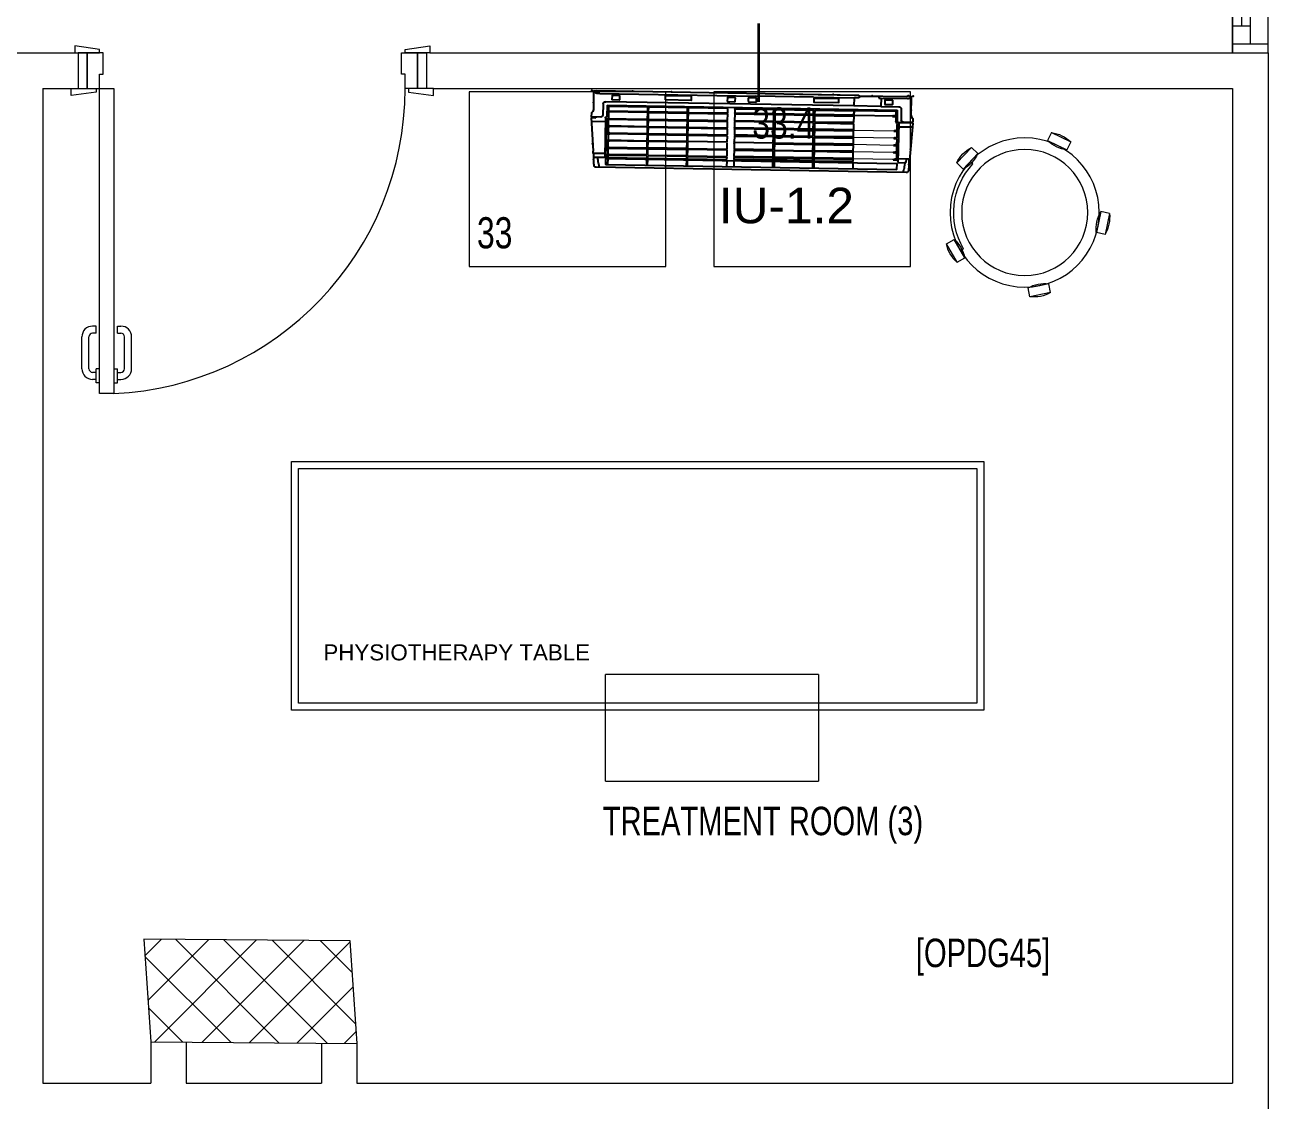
# Model space of a CAD drawing. Header units: millimetres. Extents: x -160614 to 59925, y -157025 to 0.
# Drawn here: x -112679 to -109152, y -101840 to -98811 of the extents above; entities that cross this region are included whole.
import ezdxf

# ---------------------------------------------------------------- set-up
doc = ezdxf.new("R2010")
doc.units = ezdxf.units.MM
doc.header["$LTSCALE"] = 8
doc.linetypes.add('DASHED', pattern=[19.05, 12.7, -6.35])
doc.layers.get('0').update_dxf_attribs({"color": 9, "lineweight": 5})
for name, color, linetype, lineweight in [('72_EGR_BASE_TEXT', 9, 'Continuous', 5), ('72_EGR_EQP_TAG', 9, 'Continuous', 5), ('Aluminum', 9, 'Continuous', 5), ('C-HYDR-CTCH', 9, 'Continuous', 5), ('Hatch', 9, 'Continuous', 5), ('LOADING', 9, 'Continuous', 5), ('Structure', 9, 'Continuous', 5), ('Walls', 9, 'Continuous', 5), ('Wooden Joinery', 9, 'Continuous', 5)]:
    doc.layers.add(name, color=color, linetype=linetype, lineweight=lineweight)
for name, color, linetype in [('A-Wall-cmu-patt', 9, 'Continuous'), ('DVM_INDOOR', 9, 'Continuous'), ('DVM_UNIT_BP', 9, 'Continuous'), ('DVM_UNIT_DP', 9, 'Continuous'), ('DVM_UNIT_LP', 9, 'Continuous'), ('REF', 42, 'Continuous')]:
    doc.layers.add(name, color=color, linetype=linetype)
doc.layers.get('0').off()
doc.layers.get('0').freeze()
doc.styles.add('ARIAL', font='arial.ttf')
doc.styles.add('list_ghTextstyle', font='romans.shx', dxfattribs={"height": 0.25})
doc.styles.add('X3G_ENTITY_257CFD', font='swisscl.ttf', dxfattribs={"height": 200})
doc.styles.add('X3G_ENTITY_2587EA', font='swisscl.ttf', dxfattribs={"height": 200})
doc.styles.add('X3G_ENTITY_258862', font='swisscl.ttf', dxfattribs={"height": 200})

# ---------------------------------------------------------------- blocks, each defined once
blk = doc.blocks.new('door1700')
at = {"layer": 'Aluminum', "linetype": 'DASHED', "ltscale": 300}
for p, q in [((34940, 89347.9), (35541, 89949)), ((36640, 89347.9), (36039, 89949)), ((34940, 89347.9), (35541, 88746.9)), ((36640, 89347.9), (36039, 88746.9))]:
    blk.add_line(p, q, dxfattribs=at)
at = {"layer": 'Aluminum'}
for p, q in [((34915, 89422.9), (34590, 89422.9)), ((34615, 89422.9), (34615, 89322.9)), ((34865, 89422.9), (34865, 89322.9)), ((34915, 89422.9), (34915, 89322.9)), ((36990, 89422.9), (36665, 89422.9)), ((36665, 89422.9), (36665, 89322.9)), ((36715, 89422.9), (36715, 89322.9)), ((36965, 89422.9), (36965, 89322.9)), ((34865, 89372.9), (34615, 89372.9)), ((34665, 89372.9), (34665, 89322.9)), ((34815, 89372.9), (34815, 89322.9)), ((36665, 89372.9), (34915, 89372.9)), ((34940, 89372.9), (34940, 89322.9)), ((35040, 89372.9), (35040, 89322.9)), ((35690, 89372.9), (35690, 89322.9)), ((35790, 89372.9), (35790, 89322.9)), ((35890, 89372.9), (35890, 89322.9)), ((36540, 89372.9), (36540, 89322.9)), ((36640, 89372.9), (36640, 89322.9)), ((36715, 89372.9), (36965, 89372.9)), ((36765, 89372.9), (36765, 89322.9)), ((36915, 89372.9), (36915, 89322.9)), ((34815, 89347.9), (34665, 89347.9)), ((35690, 89347.9), (35040, 89347.9)), ((35890, 89347.9), (36540, 89347.9)), ((36765, 89347.9), (36915, 89347.9)), ((36990, 89322.9), (34590, 89322.9)), ((34590, 89322.9), (36990, 89322.9))]:
    blk.add_line(p, q, dxfattribs=at)
at = {"layer": 'Aluminum', "linetype": 'DASHED', "ltscale": 300}
for centre, start, end in [((34940, 89347.9), 315, 45), ((36640, 89347.9), 135, 225)]:
    blk.add_arc(centre, 850, start, end, dxfattribs=at)
blk = doc.blocks.new('A$C72370EFE')
at = {"layer": 'Wooden Joinery'}
for p, q in [((-0.01, -0.03), (-0.01, -0.07)), ((0, -0.03), (-0.01, -0.03)), ((0.04, -0.03), (0.05, -0.03)), ((0.05, -0.03), (0.05, -0.07)), ((-0.05, -0.07), (-0.05, -0.16)), ((-0.03, -0.07), (-0.03, -0.16)), ((-0.01, -0.04), (-0.02, -0.04)), ((-0.01, -0.06), (-0.02, -0.06)), ((0, -0.07), (-0.01, -0.07)), ((0.04, -0.07), (0.05, -0.07)), ((0.05, -0.04), (0.06, -0.04)), ((0.05, -0.06), (0.06, -0.06)), ((0.07, -0.07), (0.07, -0.16)), ((0.09, -0.07), (0.09, -0.16)), ((-0.01, -0.17), (-0.02, -0.17)), ((-0.01, -0.17), (-0.01, -0.19)), ((0.05, -0.17), (0.06, -0.17)), ((0.05, -0.17), (0.05, -0.19)), ((-0.01, -0.19), (-0.02, -0.19)), ((0.05, -0.19), (0.06, -0.19))]:
    blk.add_line(p, q, dxfattribs=at)
for centre, radius, start, end in [((-0.02, -0.07), 0.03, 90, 180), ((-0.02, -0.07), 0.01, 90, 180), ((0.06, -0.07), 0.03, 0, 90), ((0.06, -0.07), 0.01, 0, 90), ((-0.02, -0.16), 0.03, 180, 270), ((-0.02, -0.16), 0.01, 180, 270), ((0.06, -0.16), 0.01, 270, 0), ((0.06, -0.16), 0.03, 270, 0)]:
    blk.add_arc(centre, radius, start, end, dxfattribs=at)
blk = doc.blocks.new('A$C5DAD61B4')
at = {"layer": 'Wooden Joinery'}
for points in [[(80, 959.1), (80, 969.1), (10, 979.1), (10, 959.1)], [(940, 959.1), (940, 969.1), (1010, 979.1), (1010, 959.1)], [(70, 859.1), (70, 849.1), (0, 839.1), (0, 859.1)], [(120, 859.1), (120, 0), (80, 0), (80, 859.1)], [(950, 859.1), (950, 849.1), (1020, 839.1), (1020, 859.1)]]:
    blk.add_lwpolyline(points, close=True, dxfattribs=at)
for points in [[(45, 859.1), (45, 959.1), (20, 959.1), (20, 859.1), (45, 859.1)], [(45, 859.1), (80, 859.1), (80, 899.1), (90, 899.1), (90, 959.1), (45, 959.1), (45, 859.1)], [(975, 859.1), (940, 859.1), (940, 899.1), (930, 899.1), (930, 959.1), (975, 959.1), (975, 859.1)], [(975, 859.1), (975, 959.1), (1000, 959.1), (1000, 859.1), (975, 859.1)]]:
    blk.add_lwpolyline(points, dxfattribs=at)
blk.add_arc((80, 859.1), 860, 272.666, 0, dxfattribs=at)
at = {"layer": 'Wooden Joinery', "xscale": 999.9999999998854, "yscale": 999.9999999998854, "zscale": 999.9999999998854, "rotation": 180}
blk.add_blockref('A$C72370EFE', (120, 0), dxfattribs=at)
blk = doc.blocks.new('A$C47696aed')
at = {"layer": 'Hatch'}
h = blk.add_hatch(dxfattribs=at)
h.set_pattern_fill('ANSI37', color=256, scale=30)
h.paths.add_polyline_path([(50952.7, 21917.9), (50348.7, 21909.7), (50352.6, 21621.3), (50956.6, 21629.5)])
h.paths.add_polyline_path([(43791.9, 21910.1), (43208.4, 21904.7), (43188.5, 21613.3), (43772, 21618.7)])
h.paths.add_polyline_path([(29414.9, 21902.8), (28815.8, 21898.7), (28810.1, 21605.6), (29409.2, 21609.7)])
h.paths.add_polyline_path([(36600.2, 21904.9), (35999, 21897.4), (35990.7, 21611.8), (36591.9, 21619.3)])
h.paths.add_polyline_path([(22195.7, 21912), (21589.3, 21890.2), (21603.8, 21597.6), (22210.2, 21619.5)])
h.paths.add_polyline_path([(15459.1, 21901.7), (14237.2, 21925.6), (14230.7, 21629.5), (15452.7, 21605.5)])
h.paths.add_polyline_path([(15473.2, 14701.6), (14258.2, 14685.8), (14244.7, 14393.4), (15459.7, 14409.1)])
h.paths.add_polyline_path([(15447.1, 7508.4), (14244, 7492.4), (14238.3, 7199.4), (15441.4, 7215.3)])
h.paths.add_polyline_path([(15465.6, 309.7), (14269, 298.3), (14271.8, 3.8), (15468.5, 15.2)])
h.paths.add_polyline_path([(7830.6, 311.8), (7227.1, 308.1), (7237.7, 22.6), (7841.3, 26.3)])
h.paths.add_polyline_path([(7815.2, 7509.8), (7218.4, 7511.4), (7218.2, 7210.2), (7815.1, 7208.6)])
h.paths.add_polyline_path([(7825.1, 14699.4), (7205.8, 14700.6), (7195.2, 14397.6), (7814.5, 14396.4)])
h.paths.add_polyline_path([(7801.7, 21878.7), (7201.1, 21893.2), (7197.5, 21603.6), (7798.1, 21589.1)])
h.paths.add_polyline_path([(602.6, 21876.9), (0, 21899.6), (1.9, 21611.2), (604.5, 21588.5)])
h.paths.add_polyline_path([(610.4, 7498.6), (8.3, 7491.6), (11.7, 7200), (613.7, 7206.9)])
h.paths.add_polyline_path([(627.9, 303.9), (29.5, 302.9), (34.3, 2.3), (632.7, 3.3)])
h.paths.add_polyline_path([(22214.6, 317.2), (21608.9, 304.3), (21614.6, 3.1), (22220.3, 16)])
h.paths.add_polyline_path([(22208.1, 7509.7), (21613.7, 7492.1), (21615.8, 7195.5), (22210.2, 7213.1)])
h.paths.add_polyline_path([(22199.3, 14717.7), (21600.4, 14710), (21604.4, 14409.9), (22203.4, 14417.6)])
h.paths.add_polyline_path([(29399.7, 14702.4), (28797.7, 14707.1), (28802, 14415), (29403.9, 14410.3)])
h.paths.add_polyline_path([(29403.4, 7519.8), (28799.6, 7502.2), (28813, 7202.1), (29413.1, 7223.2)])
h.paths.add_polyline_path([(29419.5, 303.8), (28815.7, 310.4), (28813.3, 24.7), (29417.2, 18.1)])
h.paths.add_polyline_path([(36618, 314.2), (36020.7, 299.7), (36029.7, 0), (36627, 14.6)])
h.paths.add_polyline_path([(36610.7, 7502.6), (36009.5, 7504.5), (36010.6, 7207.3), (36611.9, 7205.4)])
h.paths.add_polyline_path([(36574.3, 14706.4), (35993.4, 14711.1), (36013.1, 14421.3), (36594, 14416.6)])
h.paths.add_polyline_path([(43777.6, 14705.7), (43180, 14719.4), (43182, 14427.5), (43779.6, 14413.8)])
h.paths.add_polyline_path([(43778.6, 7507.1), (43210.2, 7499.5), (43212, 7205.4), (43780.5, 7213)])
h.paths.add_polyline_path([(43815.7, 310), (43210.4, 307.3), (43211.8, 2.8), (43817, 5.4)])
h.paths.add_polyline_path([(50989.9, 309.5), (50401.9, 325.5), (50388.7, 18.3), (50976.7, 2.3)])
h.paths.add_polyline_path([(50974.1, 7508.9), (50370.9, 7510), (50368.9, 7213.4), (50972.2, 7212.3)])
at = {"layer": 'C-HYDR-CTCH', "color": 4, "flags": 128}
blk.add_lwpolyline([(35993.4, 14711.1), (36013.1, 14421.3), (36594, 14416.6), (36574.3, 14706.4), (35993.4, 14711.1)], dxfattribs=at)
blk = doc.blocks.new('stool')
at = {"layer": 'LOADING', "extrusion": (-2.75759e-10, 1.16581e-09, -1)}
for p, q in [((-948652.5, -390196.8, 0), (-948663.4, -390219.3, 0)), ((-948652.5, -390196.8, 0), (-948598.5, -390222.9, 0)), ((-948878.2, -390238.5, 0), (-948919.5, -390282, 0)), ((-948860.1, -390255.8, 0), (-948878.2, -390238.5, 0)), ((-948663.4, -390219.3, 0), (-948609.4, -390245.4, 0)), ((-948598.5, -390222.9, 0), (-948609.4, -390245.4, 0)), ((-948860.1, -390255.8, 0), (-948901.4, -390299.3, 0)), ((-948873.9, -390285, 0), (-948881.2, -390278.1, 0)), ((-948901.4, -390299.3, 0), (-948919.5, -390282, 0)), ((-948513.8, -390419.2, 0), (-948526.3, -390477.8, 0)), ((-948489.4, -390424.4, 0), (-948513.8, -390419.2, 0)), ((-948489.4, -390424.4, 0), (-948501.9, -390483.1, 0)), ((-948501.9, -390483.1, 0), (-948526.3, -390477.8, 0)), ((-948948.3, -390509.7, 0), (-948926.6, -390497.2, 0)), ((-948918.5, -390561.7, 0), (-948948.3, -390509.7, 0)), ((-948896.8, -390549.3, 0), (-948926.6, -390497.2, 0)), ((-948900.1, -390523.6, 0), (-948908.7, -390528.7, 0)), ((-948918.5, -390561.7, 0), (-948896.8, -390549.3, 0)), ((-948659.8, -390622.4, 0), (-948718.7, -390634, 0)), ((-948655, -390646.9, 0), (-948659.8, -390622.4, 0)), ((-948713.9, -390658.5, 0), (-948718.7, -390634, 0)), ((-948655, -390646.9, 0), (-948713.9, -390658.5, 0))]:
    blk.add_line(p, q, dxfattribs=at)
for radius in [210, 177.5]:
    blk.add_circle((948728, -390421.7, 0), radius, dxfattribs=at)
for centre, radius, start, end in [((948663.6, -390288.6, 0), 92.5, 96.8567, 134.706), ((948835.4, -390320.6, 0), 92.5, 24.6225, 62.4718), ((948598.3, -390153.6, 0), 92.5, 276.8567, 314.706), ((948944.1, -390217.2, 0), 92.5, 204.6225, 242.4718), ((948728, -390421.7, 0), 200, 329.385, 43.147), ((948434.5, -390466.8, 0), 92.5, 353.1232, 30.9725), ((948581.2, -390435.5, 0), 92.5, 173.1232, 210.9725), ((948857.4, -390492.2, 0), 92.5, 311.2934, 349.1427), ((948987.6, -390566.7, 0), 92.5, 131.2934, 169.1427), ((948672.4, -390714, 0), 92.5, 59.9688, 97.8181), ((948701.3, -390566.9, 0), 92.5, 239.9688, 277.8181)]:
    blk.add_arc(centre, radius, start, end, dxfattribs=at)
blk = doc.blocks.new('H.A.2.3_Second Floor Plan$0$A$C64EB3589')
for p, q in [((-1106.9, 923.8, -10), (-506.9, 923.8, -10)), ((-1106.9, 923.8, -10), (-1106.9, 623.8, -10)), ((-506.9, 623.8, -10), (-506.9, 923.8, -10)), ((-506.9, 623.8, -10), (-1106.9, 623.8, -10))]:
    blk.add_line(p, q)
at = {"elevation": -10}
for points in [[(-1990.9, 23.8), (-40.9, 23.8), (-40.9, 723.8), (-1990.9, 723.8)], [(-1990.9, 23.8), (-40.9, 23.8), (-40.9, 723.8), (-1990.9, 723.8)], [(-1990.9, 23.8), (-40.9, 23.8), (-40.9, 723.8), (-1990.9, 723.8)], [(-1990.9, 23.8), (-40.9, 23.8), (-40.9, 723.8), (-1990.9, 723.8)], [(-1970.9, 43.8), (-60.9, 43.8), (-60.9, 703.8), (-1970.9, 703.8)], [(-1970.9, 43.8), (-60.9, 43.8), (-60.9, 703.8), (-1970.9, 703.8)], [(-1970.9, 43.8), (-60.9, 43.8), (-60.9, 703.8), (-1970.9, 703.8)], [(-1970.9, 43.8), (-60.9, 43.8), (-60.9, 703.8), (-1970.9, 703.8)]]:
    blk.add_lwpolyline(points, close=True, dxfattribs=at)
blk = doc.blocks.new('ELECTROTHERAPY UNIT')
at = {"layer": 'LOADING', "elevation": 0}
blk.add_lwpolyline([(-952367.9, -379387.9), (-952921.6, -379387.9), (-952921.6, -379879.1), (-952367.9, -379879.1)], close=True, dxfattribs=at)
blk = doc.blocks.new('VACUUM THERAPY')
at = {"layer": 'LOADING', "elevation": 0}
blk.add_lwpolyline([(-947952.4, -377824.1), (-947398.7, -377824.1), (-947398.7, -377332.9), (-947952.4, -377332.9)], close=True, dxfattribs=at)
blk = doc.blocks.new('GF1')
at = {"layer": 'Walls', "color": 9}
for p, q in [((-112829.4, -98889.5), (-112529.4, -98889.5)), ((-112529.4, -98889.5), (-112529.4, -98989.5)), ((-111549.4, -98889.5), (-111549.4, -98989.5)), ((-111539.4, -98889.5), (-109179.4, -98889.5)), ((-109179.4, -98889.5), (-109179.4, -102059.5)), ((-109179.4, -98889.5), (-109179.4, -101989.5)), ((-112629.4, -98989.5), (-112529.4, -98989.5)), ((-112629.4, -98989.5), (-112629.4, -101789.5)), ((-111529.4, -98989.5), (-109279.4, -98989.5)), ((-109279.4, -98989.5), (-109279.4, -101789.5)), ((-112325.6, -101673.6, 0), (-112325.6, -101789.5, 0)), ((-112225.6, -101674.4, 0), (-112225.6, -101789.5, 0)), ((-111844.8, -101677.5, 0), (-111844.8, -101789.5, 0)), ((-111744.8, -101678.3, 0), (-111744.8, -101789.5, 0)), ((-112629.4, -101789.5), (-112325.6, -101789.5)), ((-112225.6, -101789.5), (-111844.8, -101789.5)), ((-111744.8, -101789.5), (-109279.4, -101789.5))]:
    blk.add_line(p, q, dxfattribs=at)
at = {"layer": 'Aluminum', "color": 9, "rotation": 270}
blk.add_blockref('door1700', (-198602.3, -61899.5), dxfattribs=at)
at = {"layer": 'LOADING', "color": 9}
for name, p in [('ELECTROTHERAPY UNIT', (841492.6, 280388.9)), ('VACUUM THERAPY', (837212.7, 278333.9, 0)), ('stool', (838863.4, 291082.9, 0))]:
    blk.add_blockref(name, p, dxfattribs=at)
at = {"layer": 'LOADING', "color": 9, "extrusion": (0, 0, -1), "zscale": -1, "rotation": 180}
blk.add_blockref('H.A.2.3_Second Floor Plan$0$A$C64EB3589', (109938.4, -100015.7, -10), dxfattribs=at)
at = {"layer": 'Structure', "color": 9}
blk.add_blockref('A$C47696aed', (-148338.7, -116094.9, 0), dxfattribs=at)
at = {"layer": 'Wooden Joinery', "color": 9}
blk.add_blockref('A$C5DAD61B4', (-112549.4, -99848.6), dxfattribs=at)
at = {"layer": '72_EGR_BASE_TEXT', "color": 9, "char_height": 80, "attachment_point": 2}
for s, insert, style in [('TREATMENT ROOM (3)', (-110601.6, -101011.4), 'X3G_ENTITY_258862'), ('[OPDG45]', (-109981.9, -101382.8), 'X3G_ENTITY_2587EA')]:
    blk.add_mtext(s, dxfattribs=dict(at, insert=insert, style=style))
at = {"layer": '72_EGR_EQP_TAG', "color": 9, "char_height": 87.47, "attachment_point": 2, "style": 'X3G_ENTITY_257CFD'}
for s, insert in [('33.4', (-110544.3, -99043)), ('33', (-111357, -99352))]:
    blk.add_mtext(s, dxfattribs=dict(at, insert=insert))
at = {"layer": 'LOADING', "color": 9, "insert": (-110584.4, -100554.4, 0), "char_height": 45, "width": 1758.975, "attachment_point": 3, "style": 'list_ghTextstyle'}
blk.add_mtext('\\pxqc;{\\fArial|b0|i0|c0|p34;PHYSIOTHERAPY TABLE}', dxfattribs=at)
blk = doc.blocks.new('mmmm')
at = {"layer": 'DVM_INDOOR', "color": 0}
for p, q in [((118.976, -9.253), (118.9859, -9.2529)), ((118.9859, -9.2529), (118.9859, -9.2549)), ((118.9859, -9.2549), (118.9879, -9.2548)), ((118.9859, -9.2775), (118.9859, -9.2549)), ((118.9879, -9.2529), (119.0741, -9.259)), ((118.9879, -9.2548), (118.9879, -9.2529)), ((118.9879, -9.2548), (118.9879, -9.2648)), ((118.9979, -9.2891), (118.9979, -9.2551)), ((118.9199, -9.2661), (118.9184, -9.2661)), ((118.9184, -9.2661), (118.9184, -9.938)), ((118.9199, -9.2661), (118.9254, -9.266)), ((118.9258, -9.2739), (118.9256, -9.2679)), ((118.9258, -9.2739), (118.9258, -9.6742)), ((118.9464, -9.9264), (118.9464, -9.2895)), ((118.9527, -9.283), (118.9809, -9.2825)), ((118.9859, -9.2648), (118.9879, -9.2648)), ((118.9879, -9.2891), (119.09, -9.2892)), ((118.9892, -9.2891), (118.9895, -9.3961)), ((119.0795, -9.289), (119.0797, -9.2602)), ((119.0894, -9.2975), (119.0894, -9.2892)), ((119.09, -9.2892), (119.0901, -9.2615)), ((119.1145, -9.2751), (119.1107, -9.2751)), ((119.115, -10.0634), (119.1149, -9.2675)), ((118.9554, -9.2944), (118.9554, -10.0365)), ((118.9564, -9.2934), (118.9844, -9.2931)), ((118.9589, -9.3963), (118.9589, -9.2975)), ((118.9596, -9.2968), (118.9695, -9.2969)), ((118.9698, -9.2975), (118.9701, -9.3962)), ((118.9724, -9.3963), (118.9724, -9.2975)), ((118.9731, -9.2968), (118.9889, -9.2969)), ((118.9893, -9.2923), (118.9925, -9.2923)), ((118.9919, -9.3963), (118.9919, -9.2975)), ((119.0073, -9.2923), (118.9924, -9.2923)), ((118.9926, -9.2968), (119.0073, -9.2969)), ((119.0077, -9.2975), (119.008, -9.3961)), ((119.008, -9.293), (119.0079, -9.2969)), ((119.0083, -9.301), (119.0098, -9.301)), ((119.0102, -9.293), (119.0102, -9.2961)), ((119.0102, -9.3963), (119.0102, -9.2975)), ((119.0255, -9.2923), (119.0107, -9.2923)), ((119.0109, -9.2968), (119.0256, -9.2969)), ((119.026, -9.2975), (119.0263, -9.3962)), ((119.0262, -9.293), (119.0262, -9.2969)), ((119.0265, -9.301), (119.0284, -9.301)), ((119.0287, -9.3963), (119.0287, -9.2975)), ((119.0288, -9.293), (119.0288, -9.2961)), ((119.0293, -9.2969), (119.0439, -9.2969)), ((119.044, -9.2923), (119.0294, -9.2923)), ((119.0445, -9.2975), (119.0446, -9.3962)), ((119.0446, -9.293), (119.0446, -9.2969)), ((119.045, -9.301), (119.0465, -9.301)), ((119.0469, -9.293), (119.0469, -9.2961)), ((119.047, -9.3963), (119.0471, -9.2971)), ((119.0624, -9.2923), (119.0474, -9.2923)), ((119.0476, -9.2968), (119.0621, -9.2968)), ((119.0628, -9.2975), (119.063, -9.3963)), ((119.0631, -9.293), (119.0631, -9.2969)), ((119.0634, -9.301), (119.065, -9.301)), ((119.0653, -9.293), (119.0653, -9.2961)), ((119.0657, -9.2975), (119.0654, -9.3962)), ((119.066, -9.2968), (119.0808, -9.2969)), ((119.0807, -9.2923), (119.0661, -9.2923)), ((119.0813, -9.3962), (119.0814, -9.2973)), ((119.0814, -9.293), (119.0814, -9.2969)), ((119.0817, -9.301), (119.0833, -9.301)), ((119.0836, -9.2975), (119.0834, -9.2993)), ((119.0838, -9.293), (119.0895, -9.293)), ((119.0838, -9.2961), (119.0838, -9.293)), ((119.0838, -9.2971), (119.0838, -9.2961)), ((119.0895, -9.2961), (119.0838, -9.2961)), ((119.0838, -9.3963), (119.0839, -9.297)), ((119.0843, -9.2968), (119.0886, -9.2968)), ((119.0894, -9.2975), (119.0895, -9.3962)), ((119.0925, -9.2969), (119.1069, -9.2969)), ((118.9589, -9.4983), (118.9589, -9.4003)), ((118.9596, -9.3969), (118.9694, -9.3969)), ((118.9694, -9.3998), (118.9596, -9.3998)), ((118.9701, -9.4005), (118.9701, -9.4982)), ((118.9724, -9.4005), (118.9724, -9.4982)), ((118.9731, -9.3969), (118.9888, -9.3968)), ((118.9888, -9.3997), (118.9731, -9.3998)), ((118.9895, -9.4003), (118.9895, -9.4982)), ((118.9919, -9.4005), (118.9919, -9.4982)), ((118.9926, -9.3969), (119.0073, -9.3968)), ((119.0073, -9.3997), (118.9926, -9.3998)), ((119.008, -9.4003), (119.008, -9.4982)), ((119.0102, -9.4005), (119.0103, -9.4982)), ((119.0109, -9.3969), (119.0256, -9.3968)), ((119.0256, -9.3997), (119.0109, -9.3998)), ((119.0263, -9.4003), (119.0263, -9.4982)), ((119.0287, -9.4005), (119.0287, -9.4982)), ((119.0294, -9.3969), (119.0439, -9.3968)), ((119.0439, -9.3997), (119.0294, -9.3998)), ((119.0446, -9.4983), (119.0446, -9.4003)), ((119.047, -9.4982), (119.047, -9.4005)), ((119.0477, -9.3969), (119.0623, -9.3969)), ((119.0623, -9.3998), (119.0477, -9.3998)), ((119.063, -9.4984), (119.063, -9.4004)), ((119.0654, -9.4005), (119.0654, -9.4982)), ((119.0661, -9.3969), (119.0807, -9.3968)), ((119.0807, -9.3997), (119.0661, -9.3998)), ((119.0814, -9.4003), (119.0813, -9.4983)), ((119.0837, -9.4982), (119.0838, -9.4005)), ((119.0845, -9.3969), (119.0888, -9.3969)), ((119.0888, -9.3998), (119.0845, -9.3998)), ((119.0895, -9.4004), (119.0894, -9.4983)), ((119.093, -9.3969), (119.1074, -9.3968)), ((119.1074, -9.3997), (119.093, -9.3998)), ((118.9589, -9.6014), (118.9589, -9.5025)), ((118.9596, -9.4989), (118.9694, -9.4989)), ((118.9694, -9.5018), (118.9596, -9.5018)), ((118.9701, -9.5025), (118.9701, -9.6015)), ((118.9724, -9.5025), (118.9724, -9.6014)), ((118.9731, -9.4989), (118.9888, -9.4988)), ((118.9888, -9.5017), (118.9731, -9.5018)), ((118.9895, -9.5023), (118.9896, -9.6014)), ((118.9919, -9.5025), (118.9919, -9.6014)), ((118.9926, -9.4989), (119.0073, -9.4988)), ((119.0073, -9.5017), (118.9926, -9.5018)), ((119.008, -9.5023), (119.008, -9.6014)), ((119.0102, -9.5025), (119.0103, -9.6014)), ((119.0109, -9.4989), (119.0256, -9.4988)), ((119.0256, -9.5017), (119.0109, -9.5018)), ((119.0263, -9.5023), (119.0262, -9.6014)), ((119.0287, -9.5025), (119.0288, -9.6014)), ((119.0294, -9.4989), (119.0439, -9.4988)), ((119.0439, -9.5017), (119.0294, -9.5018)), ((119.0447, -9.6014), (119.0446, -9.5023)), ((119.0477, -9.4989), (119.0623, -9.4989)), ((119.0622, -9.5017), (119.0478, -9.5018)), ((119.0629, -9.5023), (119.0629, -9.6013)), ((119.0654, -9.6014), (119.0654, -9.5025)), ((119.0661, -9.4989), (119.0806, -9.4989)), ((119.0806, -9.5017), (119.0661, -9.5018)), ((119.0813, -9.5023), (119.0813, -9.6015)), ((119.0837, -9.5024), (119.0838, -9.6015)), ((119.0844, -9.4988), (119.0887, -9.4988)), ((119.0887, -9.5017), (119.0844, -9.5017)), ((119.0894, -9.5023), (119.0894, -9.6013)), ((119.093, -9.4989), (119.1074, -9.4988)), ((119.1077, -9.5019), (119.093, -9.5018)), ((118.9596, -9.602), (118.9694, -9.602)), ((118.9731, -9.6021), (118.9888, -9.602)), ((118.9926, -9.6021), (119.0073, -9.602)), ((119.011, -9.602), (119.0255, -9.602)), ((119.0295, -9.6021), (119.044, -9.602)), ((119.0478, -9.6021), (119.0623, -9.6021)), ((119.0661, -9.6021), (119.0807, -9.602)), ((119.0845, -9.6021), (119.0887, -9.6021)), ((119.0929, -9.6023), (119.1074, -9.6022)), ((118.9589, -9.6214), (118.9589, -9.7204)), ((118.9596, -9.6208), (118.9694, -9.6208)), ((118.9701, -9.7204), (118.9701, -9.6214)), ((118.9701, -9.7204), (118.9701, -9.6214)), ((118.9724, -9.7204), (118.9724, -9.6215)), ((118.9731, -9.6208), (118.9888, -9.6208)), ((118.9895, -9.7206), (118.9896, -9.6215)), ((118.9919, -9.7204), (118.9919, -9.6215)), ((118.9926, -9.6208), (119.0073, -9.6209)), ((119.008, -9.7205), (119.008, -9.6214)), ((119.0102, -9.7204), (119.0103, -9.6215)), ((119.011, -9.6208), (119.0255, -9.6209)), ((119.0263, -9.7205), (119.0262, -9.6215)), ((119.0288, -9.6214), (119.0287, -9.7204)), ((119.0295, -9.6208), (119.044, -9.6208)), ((119.0447, -9.6214), (119.0446, -9.7205)), ((119.0478, -9.6207), (119.0623, -9.6208)), ((119.0629, -9.7205), (119.0629, -9.6215)), ((119.0654, -9.6214), (119.0654, -9.7203)), ((119.0661, -9.6208), (119.0807, -9.6208)), ((119.0813, -9.7205), (119.0813, -9.6214)), ((119.0837, -9.7204), (119.0838, -9.6214)), ((119.0845, -9.6208), (119.0887, -9.6208)), ((119.0894, -9.7205), (119.0894, -9.6215)), ((119.0929, -9.6206), (119.1074, -9.6206)), ((118.9258, -9.8224), (118.9258, -9.6742)), ((118.9589, -9.7246), (118.9589, -9.8225)), ((118.9694, -9.7211), (118.9596, -9.7211)), ((118.9596, -9.7239), (118.9694, -9.7239)), ((118.9701, -9.8224), (118.9701, -9.7246)), ((118.9701, -9.8224), (118.9701, -9.7246)), ((118.9724, -9.8224), (118.9724, -9.7246)), ((118.9888, -9.7211), (118.9731, -9.7211)), ((118.9731, -9.7239), (118.9888, -9.724)), ((118.9895, -9.8226), (118.9895, -9.7247)), ((118.9919, -9.8224), (118.9919, -9.7246)), ((119.0073, -9.7211), (118.9926, -9.7211)), ((118.9926, -9.7239), (119.0073, -9.724)), ((119.008, -9.8225), (119.008, -9.7246)), ((119.0102, -9.8224), (119.0103, -9.7246)), ((119.0256, -9.7211), (119.0109, -9.7211)), ((119.0109, -9.7239), (119.0256, -9.724)), ((119.0263, -9.8225), (119.0263, -9.7246)), ((119.0287, -9.7246), (119.0287, -9.8224)), ((119.0439, -9.7211), (119.0294, -9.7211)), ((119.0294, -9.7239), (119.0439, -9.724)), ((119.0446, -9.7245), (119.0446, -9.8225)), ((119.047, -9.7246), (119.047, -9.8224)), ((119.0477, -9.7239), (119.0623, -9.7239)), ((119.0622, -9.7211), (119.0478, -9.7211)), ((119.063, -9.7245), (119.063, -9.8224)), ((119.0654, -9.8224), (119.0654, -9.7246)), ((119.0806, -9.7211), (119.0661, -9.721)), ((119.0661, -9.7239), (119.0806, -9.724)), ((119.0814, -9.8225), (119.0813, -9.7245)), ((119.0837, -9.7246), (119.0838, -9.8224)), ((119.0887, -9.7211), (119.0844, -9.7211)), ((119.0844, -9.724), (119.0887, -9.724)), ((119.0895, -9.8224), (119.0894, -9.7246)), ((119.1077, -9.721), (119.093, -9.7211)), ((119.093, -9.7239), (119.1074, -9.724)), ((118.9184, -9.7858), (118.9184, -9.9307)), ((118.9258, -9.8224), (118.9258, -9.9264)), ((118.9589, -9.8266), (118.9589, -9.9253)), ((118.9694, -9.8231), (118.9596, -9.8231)), ((118.9596, -9.8259), (118.9694, -9.8259)), ((118.9698, -9.9253), (118.9701, -9.8266)), ((118.9698, -9.9253), (118.9701, -9.8266)), ((118.9724, -9.8266), (118.9724, -9.9253)), ((118.9888, -9.8231), (118.9731, -9.8231)), ((118.9731, -9.8259), (118.9888, -9.826)), ((118.9893, -9.9251), (118.9895, -9.8267)), ((118.9919, -9.8266), (118.992, -9.9251)), ((119.0073, -9.8231), (118.9926, -9.8231)), ((118.9926, -9.8259), (119.0073, -9.826)), ((119.0078, -9.9252), (119.008, -9.8267)), ((119.0102, -9.8266), (119.0104, -9.9251)), ((119.0256, -9.8231), (119.0109, -9.8231)), ((119.0109, -9.8259), (119.0256, -9.826)), ((119.026, -9.9251), (119.0263, -9.8266)), ((119.0287, -9.8266), (119.0288, -9.9251)), ((119.0439, -9.8232), (119.0294, -9.8231)), ((119.0294, -9.8259), (119.0439, -9.826)), ((119.0445, -9.9251), (119.0446, -9.8266)), ((119.047, -9.8266), (119.0472, -9.9251)), ((119.0623, -9.823), (119.0477, -9.8231)), ((119.0477, -9.8259), (119.0623, -9.8259)), ((119.0628, -9.9252), (119.063, -9.8266)), ((119.0657, -9.9253), (119.0654, -9.8266)), ((119.0807, -9.8232), (119.0661, -9.8231)), ((119.0661, -9.8259), (119.0807, -9.8261)), ((119.0812, -9.9251), (119.0813, -9.8266)), ((119.0839, -9.9251), (119.0838, -9.8265)), ((119.0888, -9.8231), (119.0845, -9.8231)), ((119.0845, -9.8259), (119.0888, -9.826)), ((119.0894, -9.9252), (119.0895, -9.8266)), ((119.1074, -9.8232), (119.093, -9.8231)), ((119.093, -9.8259), (119.1074, -9.826)), ((118.9256, -9.9393), (118.9256, -9.9264)), ((118.9256, -9.9264), (118.9464, -9.9264)), ((118.9464, -9.9955), (118.9464, -9.9264)), ((118.9589, -10.0333), (118.9589, -9.9253)), ((118.9589, -9.9267), (118.9702, -9.9267)), ((118.9596, -9.926), (118.9695, -9.9259)), ((118.9702, -9.9267), (118.9702, -10.0334)), ((118.9731, -9.9262), (118.9886, -9.9258)), ((118.9927, -9.9258), (119.0075, -9.9258)), ((119.0111, -9.9258), (119.0253, -9.9258)), ((119.0296, -9.9258), (119.0437, -9.9258)), ((119.0478, -9.9258), (119.0621, -9.9258)), ((119.0664, -9.9258), (119.0805, -9.926)), ((119.0846, -9.9258), (119.0887, -9.9258)), ((119.0925, -9.9259), (119.1069, -9.9259)), ((118.9184, -9.938), (118.9209, -9.9396)), ((118.9199, -9.9389), (118.9199, -10.0614)), ((118.9209, -9.9394), (118.9256, -9.9393)), ((118.9209, -9.9394), (118.9209, -9.9899)), ((118.9209, -9.9899), (118.9256, -9.99)), ((118.9256, -9.99), (118.9256, -9.9954)), ((118.9256, -9.9954), (118.9464, -9.9955)), ((118.9258, -10.0638), (118.9258, -9.9954)), ((118.9464, -9.9955), (118.9464, -10.0413)), ((118.9702, -10.0341), (118.9701, -10.0295)), ((118.9705, -10.0254), (118.9722, -10.0254)), ((119.0083, -10.0297), (119.0098, -10.0297)), ((119.0265, -10.0297), (119.0284, -10.0297)), ((119.045, -10.0297), (119.0465, -10.0297)), ((119.0634, -10.0297), (119.065, -10.0297)), ((119.0817, -10.0297), (119.0833, -10.0297)), ((118.9527, -10.0478), (118.9809, -10.0483)), ((118.9564, -10.0375), (118.9844, -10.0377)), ((118.9596, -10.034), (118.9695, -10.0341)), ((118.9695, -10.0341), (118.9731, -10.0341)), ((118.9724, -10.0341), (118.9724, -10.0303)), ((118.9731, -10.0341), (118.9844, -10.0342)), ((118.9859, -10.0533), (118.9859, -10.0765)), ((118.9879, -10.0418), (119.09, -10.0416)), ((118.9879, -10.0533), (118.9879, -10.0418)), ((118.9879, -10.076), (118.9879, -10.0533)), ((118.9893, -10.0384), (118.9925, -10.0384)), ((119.0073, -10.0384), (118.9924, -10.0384)), ((118.9979, -10.0418), (118.9979, -10.0758)), ((119.0073, -10.0385), (119.0109, -10.0385)), ((119.008, -10.0377), (119.0079, -10.0339)), ((119.0102, -10.0377), (119.0102, -10.0347)), ((119.0255, -10.0384), (119.0107, -10.0384)), ((119.0262, -10.0377), (119.0262, -10.0339)), ((119.0288, -10.0377), (119.0288, -10.0347)), ((119.044, -10.0384), (119.0294, -10.0384)), ((119.0446, -10.0377), (119.0446, -10.0339)), ((119.0469, -10.0377), (119.0469, -10.0347)), ((119.0624, -10.0384), (119.0474, -10.0384)), ((119.0631, -10.0377), (119.0631, -10.0339)), ((119.0653, -10.0377), (119.0653, -10.0347)), ((119.0807, -10.0384), (119.0661, -10.0384)), ((119.0795, -10.0418), (119.0795, -10.0667)), ((119.0814, -10.0377), (119.0814, -10.0339)), ((119.0836, -10.0377), (119.0836, -10.0347)), ((119.0896, -10.062), (119.09, -10.0596)), ((119.09, -10.0416), (119.09, -10.0596)), ((119.09, -10.0596), (119.0972, -10.0587)), ((119.1107, -10.0558), (119.1145, -10.0557)), ((118.9184, -10.0667), (118.9184, -10.0642)), ((118.9209, -10.0704), (118.9192, -10.0688)), ((118.9212, -10.0704), (118.9212, -10.0729)), ((118.976, -10.0778), (118.9859, -10.0779)), ((118.9859, -10.076), (118.9879, -10.076)), ((118.9859, -10.0779), (118.9859, -10.076)), ((118.9879, -10.0779), (119.0741, -10.0719)), ((118.9879, -10.076), (118.9879, -10.0779)), ((119.0795, -10.0626), (119.0896, -10.062)), ((119.0795, -10.0667), (119.0797, -10.0707))]:
    blk.add_line(p, q, dxfattribs=at)
at = {"layer": 'DVM_INDOOR', "color": 0, "lineweight": 0}
for p, q in [((119.0091, -10.0297), (119.0091, -9.9253)), ((119.0275, -10.0297), (119.0275, -9.9253)), ((119.0458, -10.0297), (119.0458, -9.9253)), ((119.0642, -10.0297), (119.0642, -9.9253)), ((119.0825, -10.0297), (119.0825, -9.9253))]:
    blk.add_line(p, q, dxfattribs=at)
at = {"layer": 'DVM_INDOOR', "color": 0}
for points in [[(118.9199, -9.2661), (118.9199, -9.2579), (118.9672, -9.2579, 0.126177), (118.972, -9.2567, 0.12288), (118.9756, -9.2534, -0.148162), (118.976, -9.253, 0.963175)], [(118.9301, -9.3246), (118.9301, -9.3064, -0.402614), (118.9312, -9.3052), (118.9397, -9.3052, -0.444927), (118.9409, -9.3064), (118.9409, -9.3246, -0.414234), (118.9397, -9.3257), (118.9312, -9.3257, -0.442551), (118.9301, -9.3246)], [(119.0922, -9.2933), (119.0922, -10.0375, 0.416565), (119.0933, -10.0386), (119.107, -10.0386, 0.414175), (119.1081, -10.0375), (119.1081, -9.2933, 0.414221), (119.107, -9.2923), (119.0933, -9.2923, 0.410074), (119.0922, -9.2933, 0.410074)], [(118.9301, -9.6205), (118.9301, -9.6023, -0.402614), (118.9312, -9.6012), (118.9397, -9.6012, -0.444927), (118.9409, -9.6023), (118.9409, -9.6205, -0.414234), (118.9397, -9.6217), (118.9312, -9.6217, -0.442551), (118.9301, -9.6205)], [(118.9299, -9.6744), (118.9299, -9.6565, -0.414214), (118.9314, -9.6549), (118.9393, -9.6549, -0.414209), (118.9409, -9.6565), (118.9409, -9.6744, -0.414214), (118.9393, -9.6759), (118.9314, -9.6759, -0.414219), (118.9299, -9.6744, 0.000008)], [(118.9303, -10.0245), (118.9303, -10.0063, -0.402614), (118.9314, -10.0052), (118.9399, -10.0052, -0.444927), (118.9411, -10.0063), (118.9411, -10.0245, -0.414234), (118.9399, -10.0257), (118.9314, -10.0257, -0.442551), (118.9303, -10.0245)], [(118.9199, -10.0694), (118.9199, -10.0729), (118.9672, -10.0729, -0.126177), (118.972, -10.0741, -0.12288), (118.9756, -10.0775, 0.141469), (118.976, -10.0778)]]:
    blk.add_lwpolyline(points, format="xyb", dxfattribs=at)
for points in [[(118.9394, -9.4424), (118.9279, -9.4424), (118.9279, -9.5084), (118.9394, -9.5084), (118.9394, -9.4424)], [(118.9294, -9.8234), (118.9384, -9.8234), (118.9384, -9.8875), (118.9288, -9.8875), (118.9288, -9.8234), (118.9294, -9.8234)]]:
    blk.add_lwpolyline(points, dxfattribs=at)
for centre, radius, start, end in [((118.9205, -9.2649), 0.00455, 45.592, 97.4615), ((118.9171, -9.2669), 0.00836, 6.8563, 39.8032), ((118.9129, -9.2679), 0.0127, 359.9693, 8.9907), ((118.9529, -9.2895), 0.0065, 91, 180), ((118.9809, -9.2775), 0.005, 270.9997, 0.0003), ((118.9879, -9.2911), 0.00202, 90.261, 186.5127), ((119.0737, -9.2806), 0.0216, 73.7089, 88.9315), ((119.168, -8.14), 1.1233, 265.4925, 266.2639), ((119.0697, -9.4707), 0.2004, 82.0967, 84.2913), ((119.082, -9.5193), 0.2587, 83.9088, 87.1481), ((119.0894, -9.3405), 0.0688, 71.9785, 83.5049), ((119.1094, -9.2677), 0.00561, 2.2363, 89.2683), ((118.9564, -9.2944), 0.001, 90.4983, 180.0001), ((118.9596, -9.2975), 0.00069, 89.1505, 180.3497), ((118.9691, -9.2976), 0.00071, 0.7783, 60.0916), ((118.9731, -9.2975), 0.00069, 89.1505, 180.3497), ((118.9843, -9.2916), 0.00153, 270.9361, 8.4075), ((118.9885, -9.2975), 0.00071, 0.7783, 60.0916), ((118.9926, -9.2975), 0.00069, 89.1505, 180.3497), ((119.0073, -9.293), 0.00069, 359.1823, 89.6277), ((119.007, -9.2975), 0.00071, 0.7783, 60.0916), ((119.0427, -9.2948), 0.0348, 183.3813, 187.2101), ((119.005, -9.3001), 0.0033, 358.4879, 15.9436), ((119.0335, -9.3), 0.0253, 180.2932, 182.236), ((119.0203, -9.3008), 0.0105, 171.697, 181.0717), ((118.9994, -9.2969), 0.0108, 347.004, 4.1898), ((119.0109, -9.293), 0.000701, 103.0528, 180.0438), ((119.0109, -9.2975), 0.00069, 89.1505, 180.3497), ((119.0255, -9.293), 0.00069, 359.1823, 89.6277), ((119.0253, -9.2975), 0.00071, 0.7783, 60.0916), ((119.0252, -9.2975), 0.00071, 0.7783, 60.0916), ((119.061, -9.2948), 0.0348, 183.3813, 187.2101), ((119.0232, -9.3001), 0.0033, 358.4879, 15.9436), ((119.0518, -9.3), 0.0253, 180.2932, 182.236), ((119.0389, -9.3008), 0.0105, 171.697, 181.0717), ((119.018, -9.2969), 0.0108, 347.004, 4.1898), ((119.0295, -9.293), 0.000701, 103.0528, 180.0438), ((119.0295, -9.2975), 0.00069, 89.1505, 180.3497), ((119.0439, -9.2975), 0.000596, 357.8507, 94.9045), ((119.0439, -9.293), 0.00069, 359.1823, 89.6277), ((119.0794, -9.2948), 0.0348, 183.3813, 187.2101), ((119.0417, -9.3001), 0.0033, 358.4879, 15.9436), ((119.0702, -9.3), 0.0253, 180.2932, 182.236), ((119.057, -9.3008), 0.0105, 171.697, 181.0717), ((119.0361, -9.2969), 0.0108, 347.004, 4.1898), ((119.0476, -9.293), 0.000701, 103.0528, 180.0438), ((119.0476, -9.2975), 0.00069, 89.1505, 180.3497), ((119.0621, -9.2975), 0.000694, 359.4649, 88.8459), ((119.0624, -9.2975), 0.000596, 357.8507, 94.9045), ((119.0624, -9.293), 0.00069, 359.1823, 89.6277), ((119.0978, -9.2948), 0.0348, 183.3813, 187.2101), ((119.0601, -9.3001), 0.0033, 358.4879, 15.9436), ((119.0887, -9.3), 0.0253, 180.2932, 182.236), ((119.0754, -9.3008), 0.0105, 171.697, 181.0717), ((119.0546, -9.2969), 0.0108, 347.004, 4.1898), ((119.066, -9.293), 0.000701, 103.0528, 180.0438), ((119.066, -9.2975), 0.00069, 89.1505, 180.3497), ((119.0663, -9.2975), 0.000621, 79.5705, 188.1736), ((119.0807, -9.293), 0.00069, 359.1823, 89.6277), ((119.0808, -9.2975), 0.000596, 357.8507, 94.9045), ((119.1161, -9.2948), 0.0348, 183.3813, 187.2101), ((119.0784, -9.3001), 0.0033, 358.4879, 15.9436), ((119.107, -9.3), 0.0253, 180.2932, 182.236), ((119.0937, -9.3008), 0.0105, 171.697, 181.0717), ((119.0843, -9.2975), 0.00069, 89.1505, 180.3497), ((119.0887, -9.2975), 0.000669, 356.355, 100.698), ((119.0926, -9.2973), 0.000346, 93.4268, 172.5174), ((119.107, -9.2978), 0.000875, 349.6348, 100.4326), ((118.9596, -9.3962), 0.0007, 185.5752, 270.0175), ((118.9596, -9.4005), 0.0007, 89.9616, 179.9565), ((118.9694, -9.3962), 0.000701, 270.4471, 350.0993), ((118.9694, -9.4005), 0.0007, 5.6771, 86.5518), ((118.9731, -9.3962), 0.0007, 185.5752, 270.0175), ((118.9731, -9.4005), 0.0007, 89.9616, 179.9565), ((118.9888, -9.3961), 0.000701, 270.4471, 350.0993), ((118.9888, -9.4004), 0.0007, 5.6771, 86.5518), ((118.9926, -9.3962), 0.0007, 185.5752, 270.0175), ((118.9926, -9.4005), 0.0007, 89.9616, 179.9565), ((119.0073, -9.3961), 0.000701, 270.4471, 350.0993), ((119.0073, -9.4004), 0.0007, 5.6771, 86.5518), ((119.0109, -9.3962), 0.0007, 185.5752, 270.0175), ((119.0109, -9.4005), 0.0007, 89.9616, 179.9565), ((119.0256, -9.3961), 0.000701, 270.4471, 350.0993), ((119.0256, -9.4004), 0.0007, 5.6771, 86.5518), ((119.0294, -9.3962), 0.0007, 185.5752, 270.0175), ((119.0294, -9.4005), 0.0007, 89.9616, 179.9565), ((119.0439, -9.3961), 0.000701, 270.4471, 350.0993), ((119.0439, -9.4004), 0.0007, 5.6771, 86.5518), ((119.0477, -9.3962), 0.0007, 185.5752, 270.0175), ((119.0477, -9.4005), 0.0007, 89.9616, 179.9565), ((119.0623, -9.3962), 0.000702, 270.4596, 355.78), ((119.0623, -9.4005), 0.0007, 5.6771, 86.5518), ((119.0661, -9.3962), 0.0007, 185.5752, 270.0175), ((119.0661, -9.4005), 0.0007, 89.9616, 179.9565), ((119.0807, -9.3961), 0.000701, 270.4471, 350.0993), ((119.0807, -9.4004), 0.0007, 5.6771, 86.5518), ((119.0845, -9.3962), 0.0007, 185.5752, 270.0175), ((119.0845, -9.4005), 0.0007, 89.9616, 179.9565), ((119.0888, -9.3962), 0.000701, 270.4471, 350.0993), ((119.0888, -9.4005), 0.0007, 5.6771, 86.5518), ((119.093, -9.3961), 0.000782, 194.2991, 276.1126), ((119.0929, -9.4005), 0.0007, 78.96, 187.6274), ((119.1074, -9.3961), 0.000701, 270.4471, 350.0993), ((119.1074, -9.4004), 0.0007, 5.6771, 86.5518), ((118.9596, -9.4982), 0.0007, 185.5752, 270.0175), ((118.9596, -9.5025), 0.0007, 89.9616, 179.9565), ((118.9694, -9.4982), 0.000701, 270.4471, 350.0993), ((118.9694, -9.5025), 0.0007, 5.6771, 86.5518), ((118.9731, -9.4982), 0.0007, 185.5752, 270.0175), ((118.9731, -9.5025), 0.0007, 89.9616, 179.9565), ((118.9888, -9.4981), 0.000701, 270.4471, 350.0993), ((118.9888, -9.5024), 0.0007, 5.6771, 86.5518), ((118.9925, -9.4983), 0.000619, 174.0491, 272.9554), ((118.9926, -9.5025), 0.0007, 89.9616, 179.9565), ((119.0073, -9.4981), 0.000701, 270.4471, 350.0993), ((119.0073, -9.5024), 0.0007, 5.6771, 86.5518), ((119.0109, -9.5025), 0.0007, 89.9616, 179.9565), ((119.0109, -9.4983), 0.000619, 174.0491, 272.9554), ((119.0256, -9.4981), 0.000701, 270.4471, 350.0993), ((119.0256, -9.5024), 0.0007, 5.6771, 86.5518), ((119.0293, -9.4983), 0.000619, 174.0491, 272.9554), ((119.0294, -9.5025), 0.0007, 89.9616, 179.9565), ((119.0439, -9.4981), 0.000701, 270.4471, 350.0993), ((119.0439, -9.5024), 0.0007, 5.6771, 86.5518), ((119.0476, -9.4983), 0.000619, 174.0491, 272.9554), ((119.0478, -9.5025), 0.0007, 89.9616, 179.9565), ((119.0622, -9.5024), 0.0007, 5.6771, 86.5518), ((119.0623, -9.4982), 0.000701, 270.4471, 350.0993), ((119.0661, -9.4983), 0.000619, 174.0491, 272.9554), ((119.0661, -9.5025), 0.0007, 89.9616, 179.9565), ((119.0806, -9.4982), 0.000701, 270.4471, 350.0993), ((119.0806, -9.5024), 0.0007, 5.6771, 86.5518), ((119.0844, -9.4981), 0.0007, 185.5752, 270.0175), ((119.0844, -9.5024), 0.0007, 89.9616, 179.9565), ((119.0887, -9.4981), 0.000701, 270.4471, 350.0993), ((119.0887, -9.5024), 0.0007, 5.6771, 86.5518), ((119.093, -9.4981), 0.000782, 194.2991, 276.1126), ((119.0929, -9.5025), 0.0007, 78.96, 187.6274), ((118.9596, -9.6013), 0.0007, 185.5752, 270.0175), ((118.9694, -9.6013), 0.000701, 270.4471, 350.0993), ((118.9731, -9.6014), 0.0007, 185.5752, 270.0175), ((118.9888, -9.6013), 0.000701, 270.4471, 350.0993), ((118.9926, -9.6014), 0.0007, 185.5752, 270.0175), ((119.0073, -9.6013), 0.000701, 270.4471, 350.0993), ((119.011, -9.6013), 0.0007, 185.5752, 270.0175), ((119.0255, -9.6013), 0.000701, 270.4471, 350.0993), ((119.0295, -9.6014), 0.0007, 185.5752, 270.0175), ((119.044, -9.6013), 0.000701, 270.4471, 350.0993), ((119.0478, -9.6014), 0.0007, 185.5752, 270.0175), ((119.0623, -9.6014), 0.000701, 270.4471, 350.0993), ((119.0661, -9.6014), 0.0007, 185.5752, 270.0175), ((119.0807, -9.6014), 0.000657, 269.0568, 351.3167), ((119.0845, -9.6014), 0.0007, 185.5752, 270.0175), ((119.0885, -9.6012), 0.000912, 284.0068, 353.5205), ((119.0929, -9.6016), 0.0007, 185.5752, 270.0175), ((118.9596, -9.6215), 0.0007, 89.9825, 174.4248), ((118.9694, -9.6215), 0.000701, 9.9007, 89.5529), ((118.9694, -9.6215), 0.000701, 9.9007, 89.5529), ((118.9731, -9.6215), 0.0007, 89.9825, 174.4248), ((118.9888, -9.6215), 0.000701, 9.9007, 89.5529), ((118.9926, -9.6215), 0.0007, 89.9825, 174.4248), ((119.0073, -9.6216), 0.000701, 9.9007, 89.5529), ((119.011, -9.6215), 0.0007, 89.9825, 174.4248), ((119.0255, -9.6216), 0.000701, 9.9007, 89.5529), ((119.0295, -9.6215), 0.0007, 89.9825, 174.4248), ((119.044, -9.6215), 0.000701, 9.9007, 89.5529), ((119.0478, -9.6214), 0.0007, 89.9825, 174.4248), ((119.0623, -9.6215), 0.000701, 9.9007, 89.5529), ((119.0661, -9.6215), 0.0007, 89.9825, 174.4248), ((119.0807, -9.6215), 0.000657, 8.6833, 90.9432), ((119.0845, -9.6215), 0.0007, 89.9825, 174.4248), ((119.0885, -9.6216), 0.000912, 6.4795, 75.9932), ((119.0929, -9.6213), 0.0007, 89.9825, 174.4248), ((118.9596, -9.7204), 0.0007, 180.0435, 270.0384), ((118.9596, -9.7246), 0.0007, 89.9825, 174.4248), ((118.9694, -9.7246), 0.000701, 9.9007, 89.5529), ((118.9694, -9.7246), 0.000701, 9.9007, 89.5529), ((118.9694, -9.7204), 0.0007, 273.4482, 354.3229), ((118.9694, -9.7204), 0.0007, 273.4482, 354.3229), ((118.9731, -9.7204), 0.0007, 180.0435, 270.0384), ((118.9731, -9.7246), 0.0007, 89.9825, 174.4248), ((118.9888, -9.7247), 0.000701, 9.9007, 89.5529), ((118.9888, -9.7204), 0.0007, 273.4482, 354.3229), ((118.9926, -9.7204), 0.0007, 180.0435, 270.0384), ((118.9925, -9.7246), 0.000619, 87.0446, 185.9509), ((119.0073, -9.7204), 0.0007, 273.4482, 354.3229), ((119.0073, -9.7247), 0.000701, 9.9007, 89.5529), ((119.0109, -9.7204), 0.0007, 180.0435, 270.0384), ((119.0109, -9.7246), 0.000619, 87.0446, 185.9509), ((119.0256, -9.7247), 0.000701, 9.9007, 89.5529), ((119.0256, -9.7204), 0.0007, 273.4482, 354.3229), ((119.0294, -9.7204), 0.0007, 180.0435, 270.0384), ((119.0293, -9.7246), 0.000619, 87.0446, 185.9509), ((119.0439, -9.7204), 0.0007, 273.4482, 354.3229), ((119.0439, -9.7247), 0.000701, 9.9007, 89.5529), ((119.0476, -9.7246), 0.000619, 87.0446, 185.9509), ((119.0478, -9.7204), 0.0007, 180.0435, 270.0384), ((119.0622, -9.7204), 0.0007, 273.4482, 354.3229), ((119.0623, -9.7246), 0.000701, 9.9007, 89.5529), ((119.0661, -9.7203), 0.0007, 180.0435, 270.0384), ((119.0661, -9.7245), 0.000619, 87.0446, 185.9509), ((119.0806, -9.7247), 0.000701, 9.9007, 89.5529), ((119.0806, -9.7204), 0.0007, 273.4482, 354.3229), ((119.0844, -9.7204), 0.0007, 180.0435, 270.0384), ((119.0844, -9.7247), 0.0007, 89.9825, 174.4248), ((119.0887, -9.7204), 0.0007, 273.4482, 354.3229), ((119.0887, -9.7247), 0.000701, 9.9007, 89.5529), ((119.0929, -9.7204), 0.0007, 172.3726, 281.04), ((119.093, -9.7247), 0.000782, 83.8874, 165.7009), ((118.9596, -9.8224), 0.0007, 180.0435, 270.0384), ((118.9596, -9.8266), 0.0007, 89.9825, 174.4248), ((118.9694, -9.8266), 0.000701, 9.9007, 89.5529), ((118.9694, -9.8266), 0.000701, 9.9007, 89.5529), ((118.9694, -9.8224), 0.0007, 273.4482, 354.3229), ((118.9694, -9.8224), 0.0007, 273.4482, 354.3229), ((118.9731, -9.8224), 0.0007, 180.0435, 270.0384), ((118.9731, -9.8266), 0.0007, 89.9825, 174.4248), ((118.9888, -9.8267), 0.000701, 9.9007, 89.5529), ((118.9888, -9.8224), 0.0007, 273.4482, 354.3229), ((118.9926, -9.8224), 0.0007, 180.0435, 270.0384), ((118.9926, -9.8266), 0.0007, 89.9825, 174.4248), ((119.0073, -9.8224), 0.0007, 273.4482, 354.3229), ((119.0073, -9.8267), 0.000701, 9.9007, 89.5529), ((119.0109, -9.8224), 0.0007, 180.0435, 270.0384), ((119.0109, -9.8266), 0.0007, 89.9825, 174.4248), ((119.0256, -9.8267), 0.000701, 9.9007, 89.5529), ((119.0256, -9.8224), 0.0007, 273.4482, 354.3229), ((119.0294, -9.8224), 0.0007, 180.0435, 270.0384), ((119.0294, -9.8266), 0.0007, 89.9825, 174.4248), ((119.0439, -9.8224), 0.0007, 273.4482, 354.3229), ((119.0439, -9.8267), 0.000701, 9.9007, 89.5529), ((119.0477, -9.8224), 0.0007, 180.0435, 270.0384), ((119.0477, -9.8266), 0.0007, 89.9825, 174.4248), ((119.0623, -9.8223), 0.0007, 273.4482, 354.3229), ((119.0623, -9.8266), 0.000702, 4.22, 89.5404), ((119.0661, -9.8224), 0.0007, 180.0435, 270.0384), ((119.0661, -9.8266), 0.0007, 89.9825, 174.4248), ((119.0807, -9.8225), 0.0007, 273.4482, 354.3229), ((119.0807, -9.8268), 0.000701, 9.9007, 89.5529), ((119.0845, -9.8224), 0.0007, 180.0435, 270.0384), ((119.0845, -9.8266), 0.0007, 89.9825, 174.4248), ((119.0888, -9.8224), 0.0007, 273.4482, 354.3229), ((119.0888, -9.8267), 0.000701, 9.9007, 89.5529), ((119.0929, -9.8224), 0.0007, 172.3726, 281.04), ((119.093, -9.8267), 0.000782, 83.8874, 165.7009), ((118.9596, -9.9253), 0.00069, 179.6503, 270.8495), ((118.9691, -9.9253), 0.00071, 299.9084, 359.2217), ((118.9691, -9.9253), 0.00071, 299.9084, 359.2217), ((118.9731, -9.9253), 0.00069, 179.6503, 270.8495), ((118.9885, -9.9251), 0.000761, 286.7477, 357.8112), ((118.9927, -9.9251), 0.00069, 179.6503, 270.8495), ((119.0111, -9.9251), 0.00069, 179.6503, 270.8495), ((119.0254, -9.9253), 0.000571, 256.15, 14.8163), ((119.0295, -9.9251), 0.000711, 180.3037, 278.183), ((119.0436, -9.9249), 0.000967, 277.4192, 344.4944), ((119.0479, -9.9251), 0.000696, 182.8157, 270.0773), ((119.0621, -9.9251), 0.000696, 274.4962, 0.49), ((119.0663, -9.9252), 0.000649, 189.0107, 277.8942), ((119.0803, -9.9251), 0.000922, 281.1062, 0.035), ((119.0845, -9.9252), 0.000602, 169.5461, 281.1372), ((119.0884, -9.9247), 0.00113, 286.8941, 334.4938), ((119.0926, -9.9256), 0.000346, 187.4826, 266.5732), ((119.107, -9.9251), 0.000875, 259.5674, 10.3652), ((119.0049, -10.0316), 0.0348, 172.7899, 176.6187), ((118.9672, -10.0263), 0.0033, 344.0564, 1.5121), ((118.9957, -10.0264), 0.0253, 177.764, 179.7068), ((118.9826, -10.0256), 0.0105, 178.9283, 188.303), ((118.9617, -10.0291), 0.0108, 353.5513, 10.7755), ((119.0335, -10.0307), 0.0253, 177.764, 179.7068), ((119.0203, -10.0299), 0.0105, 178.9283, 188.303), ((119.0518, -10.0307), 0.0253, 177.764, 179.7068), ((119.0389, -10.0299), 0.0105, 178.9283, 188.303), ((119.0702, -10.0307), 0.0253, 177.764, 179.7068), ((119.057, -10.0299), 0.0105, 178.9283, 188.303), ((119.0887, -10.0307), 0.0253, 177.764, 179.7068), ((119.0754, -10.0299), 0.0105, 178.9283, 188.303), ((119.107, -10.0307), 0.0253, 177.764, 179.7068), ((119.0937, -10.0299), 0.0105, 178.9283, 188.303), ((118.9218, -10.0642), 0.0034, 123.9953, 178.6557), ((118.9529, -10.0413), 0.0065, 180, 269), ((118.9564, -10.0365), 0.001, 178.8015, 269.4911), ((118.9596, -10.0333), 0.0007, 180, 269.5), ((118.9695, -10.0334), 0.0007, 266.8813, 0.1004), ((118.9809, -10.0533), 0.005, 359.9997, 89.0003), ((118.9844, -10.0392), 0.005, 7.93, 89.4987), ((118.9844, -10.0392), 0.0015, 359.9988, 89.5024), ((118.9885, -10.0395), 0.00266, 174.2365, 219.2365), ((118.9879, -10.0398), 0.002, 224.9998, 270.0002), ((119.0073, -10.0377), 0.00069, 270.3723, 0.8177), ((119.0427, -10.0359), 0.0348, 172.7899, 176.6187), ((119.005, -10.0307), 0.0033, 344.0564, 1.5121), ((118.9994, -10.0339), 0.0108, 355.8102, 12.996), ((119.0109, -10.0377), 0.000701, 179.9562, 256.9472), ((119.0255, -10.0377), 0.00069, 270.3723, 0.8177), ((119.061, -10.0359), 0.0348, 172.7899, 176.6187), ((119.0232, -10.0307), 0.0033, 344.0564, 1.5121), ((119.018, -10.0339), 0.0108, 355.8102, 12.996), ((119.0295, -10.0377), 0.000701, 179.9562, 256.9472), ((119.0439, -10.0377), 0.00069, 270.3723, 0.8177), ((119.0794, -10.0359), 0.0348, 172.7899, 176.6187), ((119.0417, -10.0307), 0.0033, 344.0564, 1.5121), ((119.0361, -10.0339), 0.0108, 355.8102, 12.996), ((119.0476, -10.0377), 0.000701, 179.9562, 256.9472), ((119.0624, -10.0377), 0.00069, 270.3723, 0.8177), ((119.0978, -10.0359), 0.0348, 172.7899, 176.6187), ((119.0601, -10.0307), 0.0033, 344.0564, 1.5121), ((119.0546, -10.0339), 0.0108, 355.8102, 12.996), ((119.066, -10.0377), 0.000701, 179.9562, 256.9472), ((119.0807, -10.0377), 0.00069, 270.3723, 0.8177), ((119.1161, -10.0359), 0.0348, 172.7899, 176.6187), ((119.0784, -10.0307), 0.0033, 344.0564, 1.5121), ((119.0729, -10.0339), 0.0108, 355.8102, 12.996), ((119.0843, -10.0377), 0.000701, 179.9562, 256.9472), ((119.0891, -9.9883), 0.0708, 276.5762, 287.7735), ((118.9212, -10.0667), 0.00289, 179.5489, 226.1862), ((118.9214, -10.0677), 0.00304, 269.622, 324.0252), ((118.9182, -10.0648), 0.00739, 320.6762, 346.1058), ((118.9132, -10.0633), 0.0126, 344.2087, 357.7681), ((119.0737, -10.0503), 0.0216, 271.0685, 286.2911), ((119.168, -11.1909), 1.1233, 93.7361, 94.5075), ((119.082, -9.8116), 0.2587, 272.8519, 276.0912), ((119.1094, -10.0632), 0.00561, 270.7317, 357.7637)]:
    blk.add_arc(centre, radius, start, end, dxfattribs=at)
at = {"layer": 'DVM_UNIT_BP'}
for p in [(118.9184, -9.2529), (118.9184, -10.0779)]:
    blk.add_point(p, dxfattribs=at)
at = {"layer": 'DVM_UNIT_DP'}
for p in [(118.9493, -9.2579), (118.9184, -9.458), (118.9199, -9.9729), (119.0549, -10.0732)]:
    blk.add_point(p, dxfattribs=at)
at = {"layer": 'DVM_UNIT_LP'}
for p in [(119.0549, -9.2576), (118.9184, -9.3579), (118.9184, -9.8728), (118.9549, -10.0729)]:
    blk.add_point(p, dxfattribs=at)

msp = doc.modelspace()

# ---------------------------------------------------------------- linework, layer by layer
at = {"layer": 'REF', "lineweight": 35}
msp.add_line((-110614.3, -98806.4), (-110614.3, -99027.4), dxfattribs=at)

# ---------------------------------------------------------------- block references
at = {"layer": '72_EGR_EQP_TAG'}
msp.add_blockref('GF1', (0, 0), dxfattribs=at)
at = {"layer": 'A-Wall-cmu-patt', "color": 4, "xscale": -1097.4, "yscale": 1097.4, "zscale": 1097.4, "rotation": 89.0243169935487}
msp.add_blockref('mmmm', (-119014.3, 31659.7), dxfattribs=at)

# ---------------------------------------------------------------- texts
at = {"layer": 'A-Wall-cmu-patt', "color": 4, "style": 'ARIAL'}
msp.add_text('IU-1.2', height=100, dxfattribs=at).set_placement((-110725.7, -99369))

doc.saveas('drawing.dxf')
